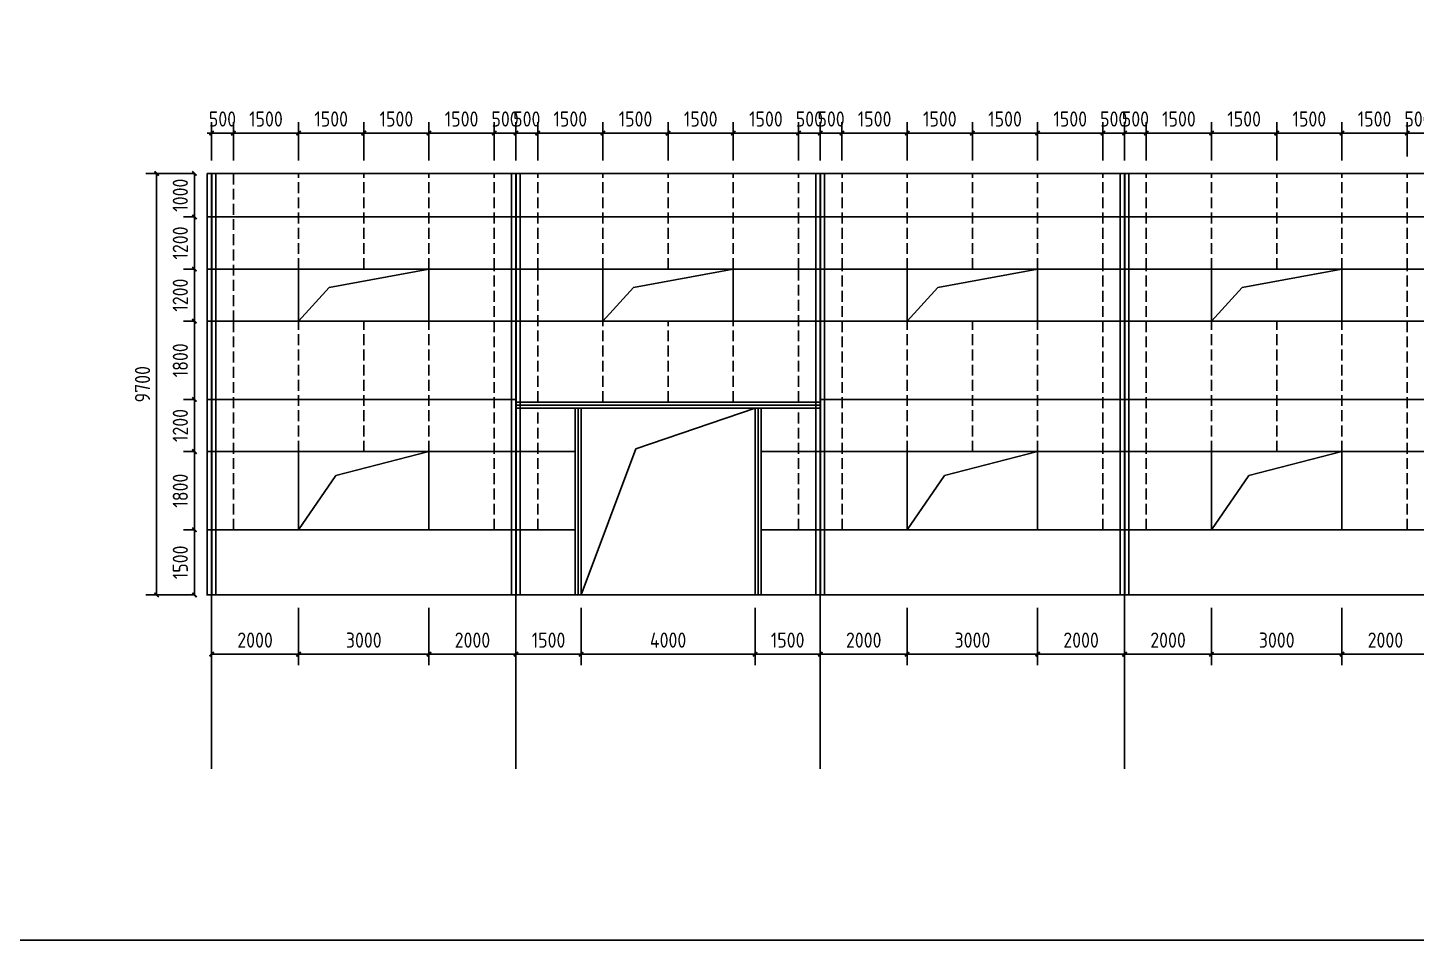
# Model space of a CAD drawing. Extents: x 102162 to 621267, y -39398 to 328893.
# Drawn here: x 298009 to 329947, y 118102 to 139102 of the extents above; entities that cross this region are included whole.
import ezdxf

# ---------------------------------------------------------------- set-up
doc = ezdxf.new("R2010")
doc.units = 0
doc.header["$LTSCALE"] = 1000
doc.header["$MEASUREMENT"] = 0
doc.linetypes.add('DASH', pattern=[0.35, 0.25, -0.1])
doc.layers.add('AXIS', color=3, linetype='Continuous')
doc.layers.add('DOTE', color=1, linetype='Continuous')
doc.styles.get("Standard").update_dxf_attribs({"font": 'gbenor.shx', "bigfont": 'gbcbig.shx'})
doc.dimstyles.get("Standard").update_dxf_attribs({"dimscale": 100, "dimtxt": 3.5, "dimasz": 1, "dimexe": 2.5, "dimexo": 3, "dimgap": 1.5, "dimtad": 1, "dimdec": 0, "dimzin": 0, "dimdsep": 46, "dimtxsty": 'Standard', "dimblk": 'ARCHTICK', "dimcen": 0.09, "dimadec": 0, "dimazin": 0, "dimtfac": 1, "dimtdec": 0, "dimtix": 1, "dimtmove": 2, "dimatfit": 3, "dimfxl": 1, "dimtolj": 1, "dimtzin": 0, "dimarcsym": 0})

# ---------------------------------------------------------------- blocks, each defined once
blk = doc.blocks.new('_ArchTick')
at = {"color": 0, "linetype": 'ByBlock', "const_width": 0.4}
blk.add_lwpolyline([(-0.5, -0.5), (0.5, 0.5)], dxfattribs=at)
blk = doc.blocks.new('*D5787')
at = {"color": 0, "lineweight": -2}
for p, q in [((301838, 127548), (301593, 127548)), ((301843, 126048), (301843, 127548)), ((301818, 126048), (301593, 126048))]:
    blk.add_line(p, q, dxfattribs=at)
at = {"layer": 'Defpoints', "color": 0}
for p in [(301843, 127548), (302138, 127548), (302118, 126048)]:
    blk.add_point(p, dxfattribs=at)
at = {"color": 0, "lineweight": -2, "xscale": 100, "yscale": 100, "zscale": 100}
for p, rotation in [((301843, 127548), 90), ((301843, 126048), 270)]:
    blk.add_blockref('_ArchTick', p, dxfattribs=dict(at, rotation=rotation))
at = {"color": 0, "insert": (301518, 126798), "char_height": 350, "attachment_point": 5, "rotation": 90}
blk.add_mtext('\\A1;1500', dxfattribs=at)
blk = doc.blocks.new('*D5788')
at = {"color": 0, "lineweight": -2}
for p, q in [((301838, 129348), (301593, 129348)), ((301843, 127548), (301843, 129348)), ((301838, 127548), (301593, 127548))]:
    blk.add_line(p, q, dxfattribs=at)
at = {"layer": 'Defpoints', "color": 0}
for p in [(301843, 129348), (302138, 129348), (302138, 127548)]:
    blk.add_point(p, dxfattribs=at)
at = {"color": 0, "lineweight": -2, "xscale": 100, "yscale": 100, "zscale": 100}
for p, rotation in [((301843, 129348), 90), ((301843, 127548), 270)]:
    blk.add_blockref('_ArchTick', p, dxfattribs=dict(at, rotation=rotation))
at = {"color": 0, "insert": (301518, 128448), "char_height": 350, "attachment_point": 5, "rotation": 90}
blk.add_mtext('\\A1;1800', dxfattribs=at)
blk = doc.blocks.new('*D5789')
at = {"color": 0, "lineweight": -2}
for p, q in [((301838, 130548), (301593, 130548)), ((301843, 129348), (301843, 130548)), ((301838, 129348), (301593, 129348))]:
    blk.add_line(p, q, dxfattribs=at)
at = {"layer": 'Defpoints', "color": 0}
for p in [(301843, 130548), (302138, 130548), (302138, 129348)]:
    blk.add_point(p, dxfattribs=at)
at = {"color": 0, "lineweight": -2, "xscale": 100, "yscale": 100, "zscale": 100}
for p, rotation in [((301843, 130548), 90), ((301843, 129348), 270)]:
    blk.add_blockref('_ArchTick', p, dxfattribs=dict(at, rotation=rotation))
at = {"color": 0, "insert": (301518, 129948), "char_height": 350, "attachment_point": 5, "rotation": 90}
blk.add_mtext('\\A1;1200', dxfattribs=at)
blk = doc.blocks.new('*D5790')
at = {"color": 0, "lineweight": -2}
for p, q in [((301838, 132348), (301593, 132348)), ((301843, 130548), (301843, 132348)), ((301838, 130548), (301593, 130548))]:
    blk.add_line(p, q, dxfattribs=at)
at = {"layer": 'Defpoints', "color": 0}
for p in [(301843, 132348), (302138, 132348), (302138, 130548)]:
    blk.add_point(p, dxfattribs=at)
at = {"color": 0, "lineweight": -2, "xscale": 100, "yscale": 100, "zscale": 100}
for p, rotation in [((301843, 132348), 90), ((301843, 130548), 270)]:
    blk.add_blockref('_ArchTick', p, dxfattribs=dict(at, rotation=rotation))
at = {"color": 0, "insert": (301518, 131448), "char_height": 350, "attachment_point": 5, "rotation": 90}
blk.add_mtext('\\A1;1800', dxfattribs=at)
blk = doc.blocks.new('*D5791')
at = {"color": 0, "lineweight": -2}
for p, q in [((301838, 133548), (301593, 133548)), ((301843, 132348), (301843, 133548)), ((301838, 132348), (301593, 132348))]:
    blk.add_line(p, q, dxfattribs=at)
at = {"layer": 'Defpoints', "color": 0}
for p in [(301843, 133548), (302138, 133548), (302138, 132348)]:
    blk.add_point(p, dxfattribs=at)
at = {"color": 0, "lineweight": -2, "xscale": 100, "yscale": 100, "zscale": 100}
for p, rotation in [((301843, 133548), 90), ((301843, 132348), 270)]:
    blk.add_blockref('_ArchTick', p, dxfattribs=dict(at, rotation=rotation))
at = {"color": 0, "insert": (301518, 132948), "char_height": 350, "attachment_point": 5, "rotation": 90}
blk.add_mtext('\\A1;1200', dxfattribs=at)
blk = doc.blocks.new('*D5792')
at = {"color": 0, "lineweight": -2}
for p, q in [((301838, 134748), (301593, 134748)), ((301843, 133548), (301843, 134748)), ((301838, 133548), (301593, 133548))]:
    blk.add_line(p, q, dxfattribs=at)
at = {"layer": 'Defpoints', "color": 0}
for p in [(301843, 134748), (302138, 134748), (302138, 133548)]:
    blk.add_point(p, dxfattribs=at)
at = {"color": 0, "lineweight": -2, "xscale": 100, "yscale": 100, "zscale": 100}
for p, rotation in [((301843, 134748), 90), ((301843, 133548), 270)]:
    blk.add_blockref('_ArchTick', p, dxfattribs=dict(at, rotation=rotation))
at = {"color": 0, "insert": (301518, 134148), "char_height": 350, "attachment_point": 5, "rotation": 90}
blk.add_mtext('\\A1;1200', dxfattribs=at)
blk = doc.blocks.new('*D5793')
at = {"color": 0, "lineweight": -2}
for p, q in [((301838, 135748), (301593, 135748)), ((301843, 134748), (301843, 135748)), ((301838, 134748), (301593, 134748))]:
    blk.add_line(p, q, dxfattribs=at)
at = {"layer": 'Defpoints', "color": 0}
for p in [(301843, 135748), (302138, 135748), (302138, 134748)]:
    blk.add_point(p, dxfattribs=at)
at = {"color": 0, "lineweight": -2, "xscale": 100, "yscale": 100, "zscale": 100}
for p, rotation in [((301843, 135748), 90), ((301843, 134748), 270)]:
    blk.add_blockref('_ArchTick', p, dxfattribs=dict(at, rotation=rotation))
at = {"color": 0, "insert": (301518, 135248), "char_height": 350, "attachment_point": 5, "rotation": 90}
blk.add_mtext('\\A1;1000', dxfattribs=at)
blk = doc.blocks.new('*D5794')
at = {"color": 0, "lineweight": -2}
for p, q in [((301838, 135748), (300724, 135748)), ((300974, 135748), (300974, 126048)), ((301838, 126048), (300724, 126048))]:
    blk.add_line(p, q, dxfattribs=at)
at = {"layer": 'Defpoints', "color": 0}
for p in [(302138, 135748), (300974, 126048), (302138, 126048)]:
    blk.add_point(p, dxfattribs=at)
at = {"color": 0, "lineweight": -2, "xscale": 100, "yscale": 100, "zscale": 100}
for p, rotation in [((300974, 135748), 90), ((300974, 126048), 270)]:
    blk.add_blockref('_ArchTick', p, dxfattribs=dict(at, rotation=rotation))
at = {"color": 0, "insert": (300649, 130898), "char_height": 350, "attachment_point": 5, "rotation": 90}
blk.add_mtext('\\A1;9700', dxfattribs=at)
blk = doc.blocks.new('*D5306')
at = {"color": 0, "lineweight": -2}
for p, q in [((302238, 125748), (302238, 124434)), ((304238, 125748), (304238, 124434)), ((302238, 124684), (304238, 124684))]:
    blk.add_line(p, q, dxfattribs=at)
at = {"layer": 'Defpoints', "color": 0}
for p in [(302238, 126048), (304238, 126048), (304238, 124684)]:
    blk.add_point(p, dxfattribs=at)
at = {"color": 0, "lineweight": -2, "xscale": 100, "yscale": 100, "zscale": 100, "rotation": 180}
blk.add_blockref('_ArchTick', (302238, 124684), dxfattribs=at)
at = {"color": 0, "lineweight": -2, "xscale": 100, "yscale": 100, "zscale": 100}
blk.add_blockref('_ArchTick', (304238, 124684), dxfattribs=at)
at = {"color": 0, "insert": (303238, 125009), "char_height": 350, "attachment_point": 5}
blk.add_mtext('\\A1;2000', dxfattribs=at)
blk = doc.blocks.new('*D5307')
at = {"color": 0, "lineweight": -2}
for p, q in [((304238, 125748), (304238, 124434)), ((307238, 125748), (307238, 124434)), ((304238, 124684), (307238, 124684))]:
    blk.add_line(p, q, dxfattribs=at)
at = {"layer": 'Defpoints', "color": 0}
for p in [(304238, 126048), (307238, 126048), (307238, 124684)]:
    blk.add_point(p, dxfattribs=at)
at = {"color": 0, "lineweight": -2, "xscale": 100, "yscale": 100, "zscale": 100, "rotation": 180}
blk.add_blockref('_ArchTick', (304238, 124684), dxfattribs=at)
at = {"color": 0, "lineweight": -2, "xscale": 100, "yscale": 100, "zscale": 100}
blk.add_blockref('_ArchTick', (307238, 124684), dxfattribs=at)
at = {"color": 0, "insert": (305738, 125009), "char_height": 350, "attachment_point": 5}
blk.add_mtext('\\A1;3000', dxfattribs=at)
blk = doc.blocks.new('*D5308')
at = {"color": 0, "lineweight": -2}
for p, q in [((307238, 125748), (307238, 124434)), ((309238, 125748), (309238, 124434)), ((307238, 124684), (309238, 124684))]:
    blk.add_line(p, q, dxfattribs=at)
at = {"layer": 'Defpoints', "color": 0}
for p in [(307238, 126048), (309238, 126048), (309238, 124684)]:
    blk.add_point(p, dxfattribs=at)
at = {"color": 0, "lineweight": -2, "xscale": 100, "yscale": 100, "zscale": 100, "rotation": 180}
blk.add_blockref('_ArchTick', (307238, 124684), dxfattribs=at)
at = {"color": 0, "lineweight": -2, "xscale": 100, "yscale": 100, "zscale": 100}
blk.add_blockref('_ArchTick', (309238, 124684), dxfattribs=at)
at = {"color": 0, "insert": (308238, 125009), "char_height": 350, "attachment_point": 5}
blk.add_mtext('\\A1;2000', dxfattribs=at)
blk = doc.blocks.new('*D5309')
at = {"color": 0, "lineweight": -2}
for p, q in [((309238, 125748), (309238, 124434)), ((310738, 125748), (310738, 124434)), ((309238, 124684), (310738, 124684))]:
    blk.add_line(p, q, dxfattribs=at)
at = {"layer": 'Defpoints', "color": 0}
for p in [(309238, 126048), (310738, 126048), (310738, 124684)]:
    blk.add_point(p, dxfattribs=at)
at = {"color": 0, "lineweight": -2, "xscale": 100, "yscale": 100, "zscale": 100, "rotation": 180}
blk.add_blockref('_ArchTick', (309238, 124684), dxfattribs=at)
at = {"color": 0, "lineweight": -2, "xscale": 100, "yscale": 100, "zscale": 100}
blk.add_blockref('_ArchTick', (310738, 124684), dxfattribs=at)
at = {"color": 0, "insert": (309988, 125009), "char_height": 350, "attachment_point": 5}
blk.add_mtext('\\A1;1500', dxfattribs=at)
blk = doc.blocks.new('*D5310')
at = {"color": 0, "lineweight": -2}
for p, q in [((310738, 125748), (310738, 124434)), ((314738, 125748), (314738, 124434)), ((310738, 124684), (314738, 124684))]:
    blk.add_line(p, q, dxfattribs=at)
at = {"layer": 'Defpoints', "color": 0}
for p in [(310738, 126048), (314738, 126048), (314738, 124684)]:
    blk.add_point(p, dxfattribs=at)
at = {"color": 0, "lineweight": -2, "xscale": 100, "yscale": 100, "zscale": 100, "rotation": 180}
blk.add_blockref('_ArchTick', (310738, 124684), dxfattribs=at)
at = {"color": 0, "lineweight": -2, "xscale": 100, "yscale": 100, "zscale": 100}
blk.add_blockref('_ArchTick', (314738, 124684), dxfattribs=at)
at = {"color": 0, "insert": (312738, 125009), "char_height": 350, "attachment_point": 5}
blk.add_mtext('\\A1;4000', dxfattribs=at)
blk = doc.blocks.new('*D5311')
at = {"color": 0, "lineweight": -2}
for p, q in [((314738, 125748), (314738, 124434)), ((316238, 125748), (316238, 124434)), ((314738, 124684), (316238, 124684))]:
    blk.add_line(p, q, dxfattribs=at)
at = {"layer": 'Defpoints', "color": 0}
for p in [(314738, 126048), (316238, 126048), (316238, 124684)]:
    blk.add_point(p, dxfattribs=at)
at = {"color": 0, "lineweight": -2, "xscale": 100, "yscale": 100, "zscale": 100, "rotation": 180}
blk.add_blockref('_ArchTick', (314738, 124684), dxfattribs=at)
at = {"color": 0, "lineweight": -2, "xscale": 100, "yscale": 100, "zscale": 100}
blk.add_blockref('_ArchTick', (316238, 124684), dxfattribs=at)
at = {"color": 0, "insert": (315488, 125009), "char_height": 350, "attachment_point": 5}
blk.add_mtext('\\A1;1500', dxfattribs=at)
blk = doc.blocks.new('*D5312')
at = {"color": 0, "lineweight": -2}
for p, q in [((316238, 125748), (316238, 124434)), ((318238, 125748), (318238, 124434)), ((316238, 124684), (318238, 124684))]:
    blk.add_line(p, q, dxfattribs=at)
at = {"layer": 'Defpoints', "color": 0}
for p in [(316238, 126048), (318238, 126048), (318238, 124684)]:
    blk.add_point(p, dxfattribs=at)
at = {"color": 0, "lineweight": -2, "xscale": 100, "yscale": 100, "zscale": 100, "rotation": 180}
blk.add_blockref('_ArchTick', (316238, 124684), dxfattribs=at)
at = {"color": 0, "lineweight": -2, "xscale": 100, "yscale": 100, "zscale": 100}
blk.add_blockref('_ArchTick', (318238, 124684), dxfattribs=at)
at = {"color": 0, "insert": (317238, 125009), "char_height": 350, "attachment_point": 5}
blk.add_mtext('\\A1;2000', dxfattribs=at)
blk = doc.blocks.new('*D5313')
at = {"color": 0, "lineweight": -2}
for p, q in [((318238, 125748), (318238, 124434)), ((321238, 125748), (321238, 124434)), ((318238, 124684), (321238, 124684))]:
    blk.add_line(p, q, dxfattribs=at)
at = {"layer": 'Defpoints', "color": 0}
for p in [(318238, 126048), (321238, 126048), (321238, 124684)]:
    blk.add_point(p, dxfattribs=at)
at = {"color": 0, "lineweight": -2, "xscale": 100, "yscale": 100, "zscale": 100, "rotation": 180}
blk.add_blockref('_ArchTick', (318238, 124684), dxfattribs=at)
at = {"color": 0, "lineweight": -2, "xscale": 100, "yscale": 100, "zscale": 100}
blk.add_blockref('_ArchTick', (321238, 124684), dxfattribs=at)
at = {"color": 0, "insert": (319738, 125009), "char_height": 350, "attachment_point": 5}
blk.add_mtext('\\A1;3000', dxfattribs=at)
blk = doc.blocks.new('*D5314')
at = {"color": 0, "lineweight": -2}
for p, q in [((321238, 125748), (321238, 124434)), ((323238, 125748), (323238, 124434)), ((321238, 124684), (323238, 124684))]:
    blk.add_line(p, q, dxfattribs=at)
at = {"layer": 'Defpoints', "color": 0}
for p in [(321238, 126048), (323238, 126048), (323238, 124684)]:
    blk.add_point(p, dxfattribs=at)
at = {"color": 0, "lineweight": -2, "xscale": 100, "yscale": 100, "zscale": 100, "rotation": 180}
blk.add_blockref('_ArchTick', (321238, 124684), dxfattribs=at)
at = {"color": 0, "lineweight": -2, "xscale": 100, "yscale": 100, "zscale": 100}
blk.add_blockref('_ArchTick', (323238, 124684), dxfattribs=at)
at = {"color": 0, "insert": (322238, 125009), "char_height": 350, "attachment_point": 5}
blk.add_mtext('\\A1;2000', dxfattribs=at)
blk = doc.blocks.new('*D5315')
at = {"color": 0, "lineweight": -2}
for p, q in [((323238, 125748), (323238, 124434)), ((325238, 125748), (325238, 124434)), ((323238, 124684), (325238, 124684))]:
    blk.add_line(p, q, dxfattribs=at)
at = {"layer": 'Defpoints', "color": 0}
for p in [(323238, 126048), (325238, 126048), (325238, 124684)]:
    blk.add_point(p, dxfattribs=at)
at = {"color": 0, "lineweight": -2, "xscale": 100, "yscale": 100, "zscale": 100, "rotation": 180}
blk.add_blockref('_ArchTick', (323238, 124684), dxfattribs=at)
at = {"color": 0, "lineweight": -2, "xscale": 100, "yscale": 100, "zscale": 100}
blk.add_blockref('_ArchTick', (325238, 124684), dxfattribs=at)
at = {"color": 0, "insert": (324238, 125009), "char_height": 350, "attachment_point": 5}
blk.add_mtext('\\A1;2000', dxfattribs=at)
blk = doc.blocks.new('*D5316')
at = {"color": 0, "lineweight": -2}
for p, q in [((325238, 125748), (325238, 124434)), ((328238, 125748), (328238, 124434)), ((325238, 124684), (328238, 124684))]:
    blk.add_line(p, q, dxfattribs=at)
at = {"layer": 'Defpoints', "color": 0}
for p in [(325238, 126048), (328238, 126048), (328238, 124684)]:
    blk.add_point(p, dxfattribs=at)
at = {"color": 0, "lineweight": -2, "xscale": 100, "yscale": 100, "zscale": 100, "rotation": 180}
blk.add_blockref('_ArchTick', (325238, 124684), dxfattribs=at)
at = {"color": 0, "lineweight": -2, "xscale": 100, "yscale": 100, "zscale": 100}
blk.add_blockref('_ArchTick', (328238, 124684), dxfattribs=at)
at = {"color": 0, "insert": (326738, 125009), "char_height": 350, "attachment_point": 5}
blk.add_mtext('\\A1;3000', dxfattribs=at)
blk = doc.blocks.new('*D5317')
at = {"color": 0, "lineweight": -2}
for p, q in [((328238, 125748), (328238, 124434)), ((330238, 125748), (330238, 124434)), ((328238, 124684), (330238, 124684))]:
    blk.add_line(p, q, dxfattribs=at)
at = {"layer": 'Defpoints', "color": 0}
for p in [(328238, 126048), (330238, 126048), (330238, 124684)]:
    blk.add_point(p, dxfattribs=at)
at = {"color": 0, "lineweight": -2, "xscale": 100, "yscale": 100, "zscale": 100, "rotation": 180}
blk.add_blockref('_ArchTick', (328238, 124684), dxfattribs=at)
at = {"color": 0, "lineweight": -2, "xscale": 100, "yscale": 100, "zscale": 100}
blk.add_blockref('_ArchTick', (330238, 124684), dxfattribs=at)
at = {"color": 0, "insert": (329238, 125009), "char_height": 350, "attachment_point": 5}
blk.add_mtext('\\A1;2000', dxfattribs=at)
blk = doc.blocks.new('*D5324')
at = {"color": 0, "lineweight": -2}
for p, q in [((302238, 136048), (302238, 136927)), ((302738, 136048), (302738, 136927)), ((302238, 136677), (302138, 136677)), ((302238, 136677), (302738, 136677)), ((302738, 136677), (302838, 136677))]:
    blk.add_line(p, q, dxfattribs=at)
at = {"layer": 'Defpoints', "color": 0}
for p in [(302738, 136677), (302238, 135748), (302738, 135748)]:
    blk.add_point(p, dxfattribs=at)
at = {"color": 0, "lineweight": -2, "xscale": 100, "yscale": 100, "zscale": 100}
blk.add_blockref('_ArchTick', (302238, 136677), dxfattribs=at)
at = {"color": 0, "lineweight": -2, "xscale": 100, "yscale": 100, "zscale": 100, "rotation": 180}
blk.add_blockref('_ArchTick', (302738, 136677), dxfattribs=at)
at = {"color": 0, "insert": (302488, 137002), "char_height": 350, "attachment_point": 5}
blk.add_mtext('\\A1;500', dxfattribs=at)
blk = doc.blocks.new('*D5325')
at = {"color": 0, "lineweight": -2}
for p, q in [((302738, 136048), (302738, 136927)), ((304238, 136048), (304238, 136927)), ((302738, 136677), (304238, 136677))]:
    blk.add_line(p, q, dxfattribs=at)
at = {"layer": 'Defpoints', "color": 0}
for p in [(304238, 136677), (302738, 135748), (304238, 135748)]:
    blk.add_point(p, dxfattribs=at)
at = {"color": 0, "lineweight": -2, "xscale": 100, "yscale": 100, "zscale": 100, "rotation": 180}
blk.add_blockref('_ArchTick', (302738, 136677), dxfattribs=at)
at = {"color": 0, "lineweight": -2, "xscale": 100, "yscale": 100, "zscale": 100}
blk.add_blockref('_ArchTick', (304238, 136677), dxfattribs=at)
at = {"color": 0, "insert": (303488, 137002), "char_height": 350, "attachment_point": 5}
blk.add_mtext('\\A1;1500', dxfattribs=at)
blk = doc.blocks.new('*D5326')
at = {"color": 0, "lineweight": -2}
for p, q in [((307238, 136048), (307238, 136927)), ((308738, 136048), (308738, 136927)), ((307238, 136677), (308738, 136677))]:
    blk.add_line(p, q, dxfattribs=at)
at = {"layer": 'Defpoints', "color": 0}
for p in [(308738, 136677), (307238, 135748), (308738, 135748)]:
    blk.add_point(p, dxfattribs=at)
at = {"color": 0, "lineweight": -2, "xscale": 100, "yscale": 100, "zscale": 100, "rotation": 180}
blk.add_blockref('_ArchTick', (307238, 136677), dxfattribs=at)
at = {"color": 0, "lineweight": -2, "xscale": 100, "yscale": 100, "zscale": 100}
blk.add_blockref('_ArchTick', (308738, 136677), dxfattribs=at)
at = {"color": 0, "insert": (307988, 137002), "char_height": 350, "attachment_point": 5}
blk.add_mtext('\\A1;1500', dxfattribs=at)
blk = doc.blocks.new('*D5327')
at = {"color": 0, "lineweight": -2}
for p, q in [((308738, 136048), (308738, 136927)), ((309238, 136048), (309238, 136927)), ((308738, 136677), (308638, 136677)), ((308738, 136677), (309238, 136677)), ((309238, 136677), (309338, 136677))]:
    blk.add_line(p, q, dxfattribs=at)
at = {"layer": 'Defpoints', "color": 0}
for p in [(309238, 136677), (308738, 135748), (309238, 135748)]:
    blk.add_point(p, dxfattribs=at)
at = {"color": 0, "lineweight": -2, "xscale": 100, "yscale": 100, "zscale": 100}
blk.add_blockref('_ArchTick', (308738, 136677), dxfattribs=at)
at = {"color": 0, "lineweight": -2, "xscale": 100, "yscale": 100, "zscale": 100, "rotation": 180}
blk.add_blockref('_ArchTick', (309238, 136677), dxfattribs=at)
at = {"color": 0, "insert": (308988, 137002), "char_height": 350, "attachment_point": 5}
blk.add_mtext('\\A1;500', dxfattribs=at)
blk = doc.blocks.new('*D5328')
at = {"color": 0, "lineweight": -2}
for p, q in [((309238, 136048), (309238, 136927)), ((309738, 136048), (309738, 136927)), ((309238, 136677), (309138, 136677)), ((309238, 136677), (309738, 136677)), ((309738, 136677), (309838, 136677))]:
    blk.add_line(p, q, dxfattribs=at)
at = {"layer": 'Defpoints', "color": 0}
for p in [(309738, 136677), (309238, 135748), (309738, 135748)]:
    blk.add_point(p, dxfattribs=at)
at = {"color": 0, "lineweight": -2, "xscale": 100, "yscale": 100, "zscale": 100}
blk.add_blockref('_ArchTick', (309238, 136677), dxfattribs=at)
at = {"color": 0, "lineweight": -2, "xscale": 100, "yscale": 100, "zscale": 100, "rotation": 180}
blk.add_blockref('_ArchTick', (309738, 136677), dxfattribs=at)
at = {"color": 0, "insert": (309488, 137002), "char_height": 350, "attachment_point": 5}
blk.add_mtext('\\A1;500', dxfattribs=at)
blk = doc.blocks.new('*D5329')
at = {"color": 0, "lineweight": -2}
for p, q in [((309738, 136048), (309738, 136927)), ((311238, 136048), (311238, 136927)), ((309738, 136677), (311238, 136677))]:
    blk.add_line(p, q, dxfattribs=at)
at = {"layer": 'Defpoints', "color": 0}
for p in [(311238, 136677), (309738, 135748), (311238, 135748)]:
    blk.add_point(p, dxfattribs=at)
at = {"color": 0, "lineweight": -2, "xscale": 100, "yscale": 100, "zscale": 100, "rotation": 180}
blk.add_blockref('_ArchTick', (309738, 136677), dxfattribs=at)
at = {"color": 0, "lineweight": -2, "xscale": 100, "yscale": 100, "zscale": 100}
blk.add_blockref('_ArchTick', (311238, 136677), dxfattribs=at)
at = {"color": 0, "insert": (310488, 137002), "char_height": 350, "attachment_point": 5}
blk.add_mtext('\\A1;1500', dxfattribs=at)
blk = doc.blocks.new('*D5330')
at = {"color": 0, "lineweight": -2}
for p, q in [((314238, 136048), (314238, 136927)), ((315738, 136048), (315738, 136927)), ((314238, 136677), (315738, 136677))]:
    blk.add_line(p, q, dxfattribs=at)
at = {"layer": 'Defpoints', "color": 0}
for p in [(315738, 136677), (314238, 135748), (315738, 135748)]:
    blk.add_point(p, dxfattribs=at)
at = {"color": 0, "lineweight": -2, "xscale": 100, "yscale": 100, "zscale": 100, "rotation": 180}
blk.add_blockref('_ArchTick', (314238, 136677), dxfattribs=at)
at = {"color": 0, "lineweight": -2, "xscale": 100, "yscale": 100, "zscale": 100}
blk.add_blockref('_ArchTick', (315738, 136677), dxfattribs=at)
at = {"color": 0, "insert": (314988, 137002), "char_height": 350, "attachment_point": 5}
blk.add_mtext('\\A1;1500', dxfattribs=at)
blk = doc.blocks.new('*D5331')
at = {"color": 0, "lineweight": -2}
for p, q in [((315738, 136048), (315738, 136927)), ((316238, 136048), (316238, 136927)), ((315738, 136677), (315638, 136677)), ((315738, 136677), (316238, 136677)), ((316238, 136677), (316338, 136677))]:
    blk.add_line(p, q, dxfattribs=at)
at = {"layer": 'Defpoints', "color": 0}
for p in [(316238, 136677), (315738, 135748), (316238, 135748)]:
    blk.add_point(p, dxfattribs=at)
at = {"color": 0, "lineweight": -2, "xscale": 100, "yscale": 100, "zscale": 100}
blk.add_blockref('_ArchTick', (315738, 136677), dxfattribs=at)
at = {"color": 0, "lineweight": -2, "xscale": 100, "yscale": 100, "zscale": 100, "rotation": 180}
blk.add_blockref('_ArchTick', (316238, 136677), dxfattribs=at)
at = {"color": 0, "insert": (315988, 137002), "char_height": 350, "attachment_point": 5}
blk.add_mtext('\\A1;500', dxfattribs=at)
blk = doc.blocks.new('*D5332')
at = {"color": 0, "lineweight": -2}
for p, q in [((316238, 136048), (316238, 136927)), ((316738, 136048), (316738, 136927)), ((316238, 136677), (316138, 136677)), ((316238, 136677), (316738, 136677)), ((316738, 136677), (316838, 136677))]:
    blk.add_line(p, q, dxfattribs=at)
at = {"layer": 'Defpoints', "color": 0}
for p in [(316738, 136677), (316238, 135748), (316738, 135748)]:
    blk.add_point(p, dxfattribs=at)
at = {"color": 0, "lineweight": -2, "xscale": 100, "yscale": 100, "zscale": 100}
blk.add_blockref('_ArchTick', (316238, 136677), dxfattribs=at)
at = {"color": 0, "lineweight": -2, "xscale": 100, "yscale": 100, "zscale": 100, "rotation": 180}
blk.add_blockref('_ArchTick', (316738, 136677), dxfattribs=at)
at = {"color": 0, "insert": (316488, 137002), "char_height": 350, "attachment_point": 5}
blk.add_mtext('\\A1;500', dxfattribs=at)
blk = doc.blocks.new('*D5333')
at = {"color": 0, "lineweight": -2}
for p, q in [((316738, 136048), (316738, 136927)), ((318238, 136048), (318238, 136927)), ((316738, 136677), (318238, 136677))]:
    blk.add_line(p, q, dxfattribs=at)
at = {"layer": 'Defpoints', "color": 0}
for p in [(318238, 136677), (316738, 135748), (318238, 135748)]:
    blk.add_point(p, dxfattribs=at)
at = {"color": 0, "lineweight": -2, "xscale": 100, "yscale": 100, "zscale": 100, "rotation": 180}
blk.add_blockref('_ArchTick', (316738, 136677), dxfattribs=at)
at = {"color": 0, "lineweight": -2, "xscale": 100, "yscale": 100, "zscale": 100}
blk.add_blockref('_ArchTick', (318238, 136677), dxfattribs=at)
at = {"color": 0, "insert": (317488, 137002), "char_height": 350, "attachment_point": 5}
blk.add_mtext('\\A1;1500', dxfattribs=at)
blk = doc.blocks.new('*D5334')
at = {"color": 0, "lineweight": -2}
for p, q in [((321238, 136048), (321238, 136927)), ((322738, 136048), (322738, 136927)), ((321238, 136677), (322738, 136677))]:
    blk.add_line(p, q, dxfattribs=at)
at = {"layer": 'Defpoints', "color": 0}
for p in [(322738, 136677), (321238, 135748), (322738, 135748)]:
    blk.add_point(p, dxfattribs=at)
at = {"color": 0, "lineweight": -2, "xscale": 100, "yscale": 100, "zscale": 100, "rotation": 180}
blk.add_blockref('_ArchTick', (321238, 136677), dxfattribs=at)
at = {"color": 0, "lineweight": -2, "xscale": 100, "yscale": 100, "zscale": 100}
blk.add_blockref('_ArchTick', (322738, 136677), dxfattribs=at)
at = {"color": 0, "insert": (321988, 137002), "char_height": 350, "attachment_point": 5}
blk.add_mtext('\\A1;1500', dxfattribs=at)
blk = doc.blocks.new('*D5335')
at = {"color": 0, "lineweight": -2}
for p, q in [((322738, 136048), (322738, 136927)), ((323238, 136048), (323238, 136927)), ((322738, 136677), (322638, 136677)), ((322738, 136677), (323238, 136677)), ((323238, 136677), (323338, 136677))]:
    blk.add_line(p, q, dxfattribs=at)
at = {"layer": 'Defpoints', "color": 0}
for p in [(323238, 136677), (322738, 135748), (323238, 135748)]:
    blk.add_point(p, dxfattribs=at)
at = {"color": 0, "lineweight": -2, "xscale": 100, "yscale": 100, "zscale": 100}
blk.add_blockref('_ArchTick', (322738, 136677), dxfattribs=at)
at = {"color": 0, "lineweight": -2, "xscale": 100, "yscale": 100, "zscale": 100, "rotation": 180}
blk.add_blockref('_ArchTick', (323238, 136677), dxfattribs=at)
at = {"color": 0, "insert": (322988, 137002), "char_height": 350, "attachment_point": 5}
blk.add_mtext('\\A1;500', dxfattribs=at)
blk = doc.blocks.new('*D5336')
at = {"color": 0, "lineweight": -2}
for p, q in [((323238, 136048), (323238, 136927)), ((323738, 136048), (323738, 136927)), ((323238, 136677), (323138, 136677)), ((323238, 136677), (323738, 136677)), ((323738, 136677), (323838, 136677))]:
    blk.add_line(p, q, dxfattribs=at)
at = {"layer": 'Defpoints', "color": 0}
for p in [(323738, 136677), (323238, 135748), (323738, 135748)]:
    blk.add_point(p, dxfattribs=at)
at = {"color": 0, "lineweight": -2, "xscale": 100, "yscale": 100, "zscale": 100}
blk.add_blockref('_ArchTick', (323238, 136677), dxfattribs=at)
at = {"color": 0, "lineweight": -2, "xscale": 100, "yscale": 100, "zscale": 100, "rotation": 180}
blk.add_blockref('_ArchTick', (323738, 136677), dxfattribs=at)
at = {"color": 0, "insert": (323488, 137002), "char_height": 350, "attachment_point": 5}
blk.add_mtext('\\A1;500', dxfattribs=at)
blk = doc.blocks.new('*D5337')
at = {"color": 0, "lineweight": -2}
for p, q in [((323738, 136048), (323738, 136927)), ((325238, 136048), (325238, 136927)), ((323738, 136677), (325238, 136677))]:
    blk.add_line(p, q, dxfattribs=at)
at = {"layer": 'Defpoints', "color": 0}
for p in [(325238, 136677), (323738, 135748), (325238, 135748)]:
    blk.add_point(p, dxfattribs=at)
at = {"color": 0, "lineweight": -2, "xscale": 100, "yscale": 100, "zscale": 100, "rotation": 180}
blk.add_blockref('_ArchTick', (323738, 136677), dxfattribs=at)
at = {"color": 0, "lineweight": -2, "xscale": 100, "yscale": 100, "zscale": 100}
blk.add_blockref('_ArchTick', (325238, 136677), dxfattribs=at)
at = {"color": 0, "insert": (324488, 137002), "char_height": 350, "attachment_point": 5}
blk.add_mtext('\\A1;1500', dxfattribs=at)
blk = doc.blocks.new('*D5338')
at = {"color": 0, "lineweight": -2}
for p, q in [((328238, 136048), (328238, 136927)), ((329738, 136137), (329738, 136927)), ((328238, 136677), (329738, 136677))]:
    blk.add_line(p, q, dxfattribs=at)
at = {"layer": 'Defpoints', "color": 0}
for p in [(329738, 136677), (328238, 135748), (329738, 135837)]:
    blk.add_point(p, dxfattribs=at)
at = {"color": 0, "lineweight": -2, "xscale": 100, "yscale": 100, "zscale": 100, "rotation": 180}
blk.add_blockref('_ArchTick', (328238, 136677), dxfattribs=at)
at = {"color": 0, "lineweight": -2, "xscale": 100, "yscale": 100, "zscale": 100}
blk.add_blockref('_ArchTick', (329738, 136677), dxfattribs=at)
at = {"color": 0, "insert": (328988, 137002), "char_height": 350, "attachment_point": 5}
blk.add_mtext('\\A1;1500', dxfattribs=at)
blk = doc.blocks.new('*D5339')
at = {"color": 0, "lineweight": -2}
for p, q in [((329738, 136137), (329738, 136927)), ((330238, 136048), (330238, 136927)), ((329738, 136677), (329638, 136677)), ((329738, 136677), (330238, 136677)), ((330238, 136677), (330338, 136677))]:
    blk.add_line(p, q, dxfattribs=at)
at = {"layer": 'Defpoints', "color": 0}
for p in [(330238, 136677), (329738, 135837), (330238, 135748)]:
    blk.add_point(p, dxfattribs=at)
at = {"color": 0, "lineweight": -2, "xscale": 100, "yscale": 100, "zscale": 100}
blk.add_blockref('_ArchTick', (329738, 136677), dxfattribs=at)
at = {"color": 0, "lineweight": -2, "xscale": 100, "yscale": 100, "zscale": 100, "rotation": 180}
blk.add_blockref('_ArchTick', (330238, 136677), dxfattribs=at)
at = {"color": 0, "insert": (329988, 137002), "char_height": 350, "attachment_point": 5}
blk.add_mtext('\\A1;500', dxfattribs=at)
blk = doc.blocks.new('*D5262')
at = {"color": 0, "lineweight": -2}
for p, q in [((325238, 136048), (325238, 136927)), ((326738, 136048), (326738, 136927)), ((325238, 136677), (326738, 136677))]:
    blk.add_line(p, q, dxfattribs=at)
at = {"layer": 'Defpoints', "color": 0}
for p in [(326738, 136677), (325238, 135748), (326738, 135748)]:
    blk.add_point(p, dxfattribs=at)
at = {"color": 0, "lineweight": -2, "xscale": 100, "yscale": 100, "zscale": 100, "rotation": 180}
blk.add_blockref('_ArchTick', (325238, 136677), dxfattribs=at)
at = {"color": 0, "lineweight": -2, "xscale": 100, "yscale": 100, "zscale": 100}
blk.add_blockref('_ArchTick', (326738, 136677), dxfattribs=at)
at = {"color": 0, "insert": (325988, 137002), "char_height": 350, "attachment_point": 5}
blk.add_mtext('\\A1;1500', dxfattribs=at)
blk = doc.blocks.new('*D5263')
at = {"color": 0, "lineweight": -2}
for p, q in [((326738, 136048), (326738, 136927)), ((328238, 136048), (328238, 136927)), ((326738, 136677), (328238, 136677))]:
    blk.add_line(p, q, dxfattribs=at)
at = {"layer": 'Defpoints', "color": 0}
for p in [(328238, 136677), (326738, 135748), (328238, 135748)]:
    blk.add_point(p, dxfattribs=at)
at = {"color": 0, "lineweight": -2, "xscale": 100, "yscale": 100, "zscale": 100, "rotation": 180}
blk.add_blockref('_ArchTick', (326738, 136677), dxfattribs=at)
at = {"color": 0, "lineweight": -2, "xscale": 100, "yscale": 100, "zscale": 100}
blk.add_blockref('_ArchTick', (328238, 136677), dxfattribs=at)
at = {"color": 0, "insert": (327488, 137002), "char_height": 350, "attachment_point": 5}
blk.add_mtext('\\A1;1500', dxfattribs=at)
blk = doc.blocks.new('*D5264')
at = {"color": 0, "lineweight": -2}
for p, q in [((318238, 136048), (318238, 136927)), ((319738, 136048), (319738, 136927)), ((318238, 136677), (319738, 136677))]:
    blk.add_line(p, q, dxfattribs=at)
at = {"layer": 'Defpoints', "color": 0}
for p in [(319738, 136677), (318238, 135748), (319738, 135748)]:
    blk.add_point(p, dxfattribs=at)
at = {"color": 0, "lineweight": -2, "xscale": 100, "yscale": 100, "zscale": 100, "rotation": 180}
blk.add_blockref('_ArchTick', (318238, 136677), dxfattribs=at)
at = {"color": 0, "lineweight": -2, "xscale": 100, "yscale": 100, "zscale": 100}
blk.add_blockref('_ArchTick', (319738, 136677), dxfattribs=at)
at = {"color": 0, "insert": (318988, 137002), "char_height": 350, "attachment_point": 5}
blk.add_mtext('\\A1;1500', dxfattribs=at)
blk = doc.blocks.new('*D5265')
at = {"color": 0, "lineweight": -2}
for p, q in [((319738, 136048), (319738, 136927)), ((321238, 136048), (321238, 136927)), ((319738, 136677), (321238, 136677))]:
    blk.add_line(p, q, dxfattribs=at)
at = {"layer": 'Defpoints', "color": 0}
for p in [(321238, 136677), (319738, 135748), (321238, 135748)]:
    blk.add_point(p, dxfattribs=at)
at = {"color": 0, "lineweight": -2, "xscale": 100, "yscale": 100, "zscale": 100, "rotation": 180}
blk.add_blockref('_ArchTick', (319738, 136677), dxfattribs=at)
at = {"color": 0, "lineweight": -2, "xscale": 100, "yscale": 100, "zscale": 100}
blk.add_blockref('_ArchTick', (321238, 136677), dxfattribs=at)
at = {"color": 0, "insert": (320488, 137002), "char_height": 350, "attachment_point": 5}
blk.add_mtext('\\A1;1500', dxfattribs=at)
blk = doc.blocks.new('*D5266')
at = {"color": 0, "lineweight": -2}
for p, q in [((311238, 136048), (311238, 136927)), ((312738, 136048), (312738, 136927)), ((311238, 136677), (312738, 136677))]:
    blk.add_line(p, q, dxfattribs=at)
at = {"layer": 'Defpoints', "color": 0}
for p in [(312738, 136677), (311238, 135748), (312738, 135748)]:
    blk.add_point(p, dxfattribs=at)
at = {"color": 0, "lineweight": -2, "xscale": 100, "yscale": 100, "zscale": 100, "rotation": 180}
blk.add_blockref('_ArchTick', (311238, 136677), dxfattribs=at)
at = {"color": 0, "lineweight": -2, "xscale": 100, "yscale": 100, "zscale": 100}
blk.add_blockref('_ArchTick', (312738, 136677), dxfattribs=at)
at = {"color": 0, "insert": (311988, 137002), "char_height": 350, "attachment_point": 5}
blk.add_mtext('\\A1;1500', dxfattribs=at)
blk = doc.blocks.new('*D5267')
at = {"color": 0, "lineweight": -2}
for p, q in [((312738, 136048), (312738, 136927)), ((314238, 136048), (314238, 136927)), ((312738, 136677), (314238, 136677))]:
    blk.add_line(p, q, dxfattribs=at)
at = {"layer": 'Defpoints', "color": 0}
for p in [(314238, 136677), (312738, 135748), (314238, 135748)]:
    blk.add_point(p, dxfattribs=at)
at = {"color": 0, "lineweight": -2, "xscale": 100, "yscale": 100, "zscale": 100, "rotation": 180}
blk.add_blockref('_ArchTick', (312738, 136677), dxfattribs=at)
at = {"color": 0, "lineweight": -2, "xscale": 100, "yscale": 100, "zscale": 100}
blk.add_blockref('_ArchTick', (314238, 136677), dxfattribs=at)
at = {"color": 0, "insert": (313488, 137002), "char_height": 350, "attachment_point": 5}
blk.add_mtext('\\A1;1500', dxfattribs=at)
blk = doc.blocks.new('*D5268')
at = {"color": 0, "lineweight": -2}
for p, q in [((304238, 136048), (304238, 136927)), ((305738, 136048), (305738, 136927)), ((304238, 136677), (305738, 136677))]:
    blk.add_line(p, q, dxfattribs=at)
at = {"layer": 'Defpoints', "color": 0}
for p in [(305738, 136677), (304238, 135748), (305738, 135748)]:
    blk.add_point(p, dxfattribs=at)
at = {"color": 0, "lineweight": -2, "xscale": 100, "yscale": 100, "zscale": 100, "rotation": 180}
blk.add_blockref('_ArchTick', (304238, 136677), dxfattribs=at)
at = {"color": 0, "lineweight": -2, "xscale": 100, "yscale": 100, "zscale": 100}
blk.add_blockref('_ArchTick', (305738, 136677), dxfattribs=at)
at = {"color": 0, "insert": (304988, 137002), "char_height": 350, "attachment_point": 5}
blk.add_mtext('\\A1;1500', dxfattribs=at)
blk = doc.blocks.new('*D5269')
at = {"color": 0, "lineweight": -2}
for p, q in [((305738, 136048), (305738, 136927)), ((307238, 136048), (307238, 136927)), ((305738, 136677), (307238, 136677))]:
    blk.add_line(p, q, dxfattribs=at)
at = {"layer": 'Defpoints', "color": 0}
for p in [(307238, 136677), (305738, 135748), (307238, 135748)]:
    blk.add_point(p, dxfattribs=at)
at = {"color": 0, "lineweight": -2, "xscale": 100, "yscale": 100, "zscale": 100, "rotation": 180}
blk.add_blockref('_ArchTick', (305738, 136677), dxfattribs=at)
at = {"color": 0, "lineweight": -2, "xscale": 100, "yscale": 100, "zscale": 100}
blk.add_blockref('_ArchTick', (307238, 136677), dxfattribs=at)
at = {"color": 0, "insert": (306488, 137002), "char_height": 350, "attachment_point": 5}
blk.add_mtext('\\A1;1500', dxfattribs=at)

msp = doc.modelspace()

# ---------------------------------------------------------------- linework, layer by layer
for p, q in [((302138.3, 135747.6), (344338.3, 135747.6)), ((302138.3, 134747.6), (344338.3, 134747.6)), ((302138.3, 133547.6), (344338.3, 133547.6)), ((304238.3, 133547.6), (304238.3, 132347.6)), ((304942.6, 133126.1), (307238.3, 133547.6)), ((307238.3, 133547.6), (307238.3, 132347.6)), ((311238.3, 133547.6), (311238.3, 132347.6)), ((311942.6, 133126.1), (314238.3, 133547.6)), ((314238.3, 133547.6), (314238.3, 132347.6)), ((318238.3, 133547.6), (318238.3, 132347.6)), ((318942.6, 133126.1), (321238.3, 133547.6)), ((321238.3, 133547.6), (321238.3, 132347.6)), ((325238.3, 133547.6), (325238.3, 132347.6)), ((325942.6, 133126.1), (328238.3, 133547.6)), ((328238.3, 133547.6), (328238.3, 132347.6)), ((304238.3, 132347.6), (304942.6, 133126.1)), ((311238.3, 132347.6), (311942.6, 133126.1)), ((318238.3, 132347.6), (318942.6, 133126.1)), ((325238.3, 132347.6), (325942.6, 133126.1)), ((302138.3, 132347.6), (344338.3, 132347.6)), ((302138.3, 130547.6), (309241.3, 130547.6)), ((309235.3, 130487.6), (316241.3, 130487.6)), ((309235.3, 130417.6), (316241.3, 130417.6)), ((309235.3, 130347.6), (316241.3, 130347.6)), ((310598.3, 130347.6), (310598.3, 126047.6)), ((310668.3, 130347.6), (310668.3, 126047.6)), ((310738.3, 130347.6), (310738.3, 126047.6)), ((311997.5, 129413.9), (314738.3, 130347.6)), ((314738.3, 130347.6), (314738.3, 126047.6)), ((314808.3, 130347.6), (314808.3, 126047.6)), ((314878.3, 130347.6), (314878.3, 126047.6)), ((316235.3, 130547.6), (330241.3, 130547.6)), ((302138.3, 129347.6), (310598.3, 129347.6)), ((304238.3, 129347.6), (304238.3, 127547.6)), ((305098.7, 128800.2), (307238.3, 129347.6)), ((307238.3, 129347.6), (307238.3, 127547.6)), ((310738.3, 126047.6), (311997.5, 129413.9)), ((314878.3, 129347.6), (331598.3, 129347.6)), ((318238.3, 129347.6), (318238.3, 127547.6)), ((319098.7, 128800.2), (321238.3, 129347.6)), ((321238.3, 129347.6), (321238.3, 127547.6)), ((325238.3, 129347.6), (325238.3, 127547.6)), ((326098.7, 128800.2), (328238.3, 129347.6)), ((328238.3, 129347.6), (328238.3, 127547.6)), ((304238.3, 127547.6), (305098.7, 128800.2)), ((318238.3, 127547.6), (319098.7, 128800.2)), ((325238.3, 127547.6), (326098.7, 128800.2)), ((302138.3, 127547.6), (310598.3, 127547.6)), ((314878.3, 127547.6), (331598.3, 127547.6)), ((302118.3, 126047.6), (344358.3, 126047.6))]:
    msp.add_line(p, q)
at = {"color": 6}
for p, q in [((304238.3, 132347.6), (304238.3, 133547.6)), ((307238.3, 133547.6), (307238.3, 132347.6)), ((311238.3, 132347.6), (311238.3, 133547.6)), ((314238.3, 133547.6), (314238.3, 132347.6)), ((318238.3, 132347.6), (318238.3, 133547.6)), ((321238.3, 133547.6), (321238.3, 132347.6)), ((325238.3, 132347.6), (325238.3, 133547.6)), ((328238.3, 133547.6), (328238.3, 132347.6)), ((304238.3, 129347.6), (304238.3, 127547.6)), ((307238.3, 129347.6), (307238.3, 127547.6)), ((318238.3, 129347.6), (318238.3, 127547.6)), ((321238.3, 129347.6), (321238.3, 127547.6)), ((325238.3, 129347.6), (325238.3, 127547.6)), ((328238.3, 129347.6), (328238.3, 127547.6))]:
    msp.add_line(p, q, dxfattribs=at)
msp.add_lwpolyline([(295211.7, 160101.7), (354611.7, 160101.7), (354611.7, 118101.7), (295211.7, 118101.7)], close=True)
at = {"layer": 'AXIS'}
for p, q in [((302238.3, 126047.6), (302238.3, 122047.6)), ((309238.3, 126047.6), (309238.3, 122047.6)), ((316238.3, 126047.6), (316238.3, 122047.6)), ((323238.3, 126047.6), (323238.3, 122047.6))]:
    msp.add_line(p, q, dxfattribs=at)
at = {"layer": 'DOTE', "color": 0}
for p, q in [((302138.3, 126047.6), (302138.3, 135747.6)), ((302235.3, 126047.6), (302235.3, 135747.6)), ((302241.3, 126047.6), (302241.3, 135747.6)), ((302338.3, 126047.6), (302338.3, 135747.6)), ((309138.3, 126047.6), (309138.3, 135747.6)), ((309235.3, 126047.6), (309235.3, 135747.6)), ((309241.3, 126047.6), (309241.3, 135747.6)), ((309338.3, 126047.6), (309338.3, 135747.6)), ((316138.3, 126047.6), (316138.3, 135747.6)), ((316235.3, 126047.6), (316235.3, 135747.6)), ((316241.3, 126047.6), (316241.3, 135747.6)), ((316338.3, 126047.6), (316338.3, 135747.6)), ((323138.3, 126047.6), (323138.3, 135747.6)), ((323235.3, 126047.6), (323235.3, 135747.6)), ((323241.3, 126047.6), (323241.3, 135747.6)), ((323338.3, 126047.6), (323338.3, 135747.6))]:
    msp.add_line(p, q, dxfattribs=at)
at = {"layer": 'DOTE'}
for p, q in [((302238.3, 125997.6), (302238.3, 135747.6)), ((309238.3, 125997.6), (309238.3, 135747.6)), ((309238.3, 125997.6), (309238.3, 135747.6)), ((316238.3, 125997.6), (316238.3, 135747.6)), ((316238.3, 125997.6), (316238.3, 135747.6)), ((323238.3, 125997.6), (323238.3, 135747.6)), ((323238.3, 125997.6), (323238.3, 135747.6))]:
    msp.add_line(p, q, dxfattribs=at)
at = {"layer": 'DOTE', "color": 4, "linetype": 'DASH'}
for p, q in [((302738.3, 132347.6), (302738.3, 135747.6)), ((304238.3, 133547.6), (304238.3, 135747.6)), ((305738.3, 133547.6), (305738.3, 135747.6)), ((307238.3, 133547.6), (307238.3, 135747.6)), ((308738.3, 133547.6), (308738.3, 135747.6)), ((309738.3, 133547.6), (309738.3, 135747.6)), ((311238.3, 133547.6), (311238.3, 135747.6)), ((312738.3, 133547.6), (312738.3, 135747.6)), ((314238.3, 133547.6), (314238.3, 135747.6)), ((315738.3, 133547.6), (315738.3, 135747.6)), ((316738.3, 133547.6), (316738.3, 135747.6)), ((318238.3, 133547.6), (318238.3, 135747.6)), ((319738.3, 133547.6), (319738.3, 135747.6)), ((321238.3, 133547.6), (321238.3, 135747.6)), ((322738.3, 133547.6), (322738.3, 135747.6)), ((323738.3, 133547.6), (323738.3, 135747.6)), ((325238.3, 133547.6), (325238.3, 135747.6)), ((326738.3, 133547.6), (326738.3, 135747.6)), ((328238.3, 133547.6), (328238.3, 135747.6)), ((329738.3, 133547.6), (329738.3, 135747.6)), ((308738.3, 127547.6), (308738.3, 133547.6)), ((309738.3, 130487.6), (309738.3, 133547.6)), ((315738.3, 130487.6), (315738.3, 133547.6)), ((316738.3, 127547.6), (316738.3, 133547.6)), ((322738.3, 127547.6), (322738.3, 133547.6)), ((323738.3, 127547.6), (323738.3, 133547.6)), ((329738.3, 127547.6), (329738.3, 133547.6)), ((302738.3, 127547.6), (302738.3, 132347.6)), ((304238.3, 129347.6), (304238.3, 132347.6)), ((305738.3, 129347.6), (305738.3, 132347.6)), ((307238.3, 129347.6), (307238.3, 132347.6)), ((311238.3, 130487.6), (311238.3, 132347.6)), ((312738.3, 130487.6), (312738.3, 132347.6)), ((314238.3, 130487.6), (314238.3, 132347.6)), ((318238.3, 129347.6), (318238.3, 132347.6)), ((319738.3, 129347.6), (319738.3, 132347.6)), ((321238.3, 129347.6), (321238.3, 132347.6)), ((325238.3, 129347.6), (325238.3, 132347.6)), ((326738.3, 129347.6), (326738.3, 132347.6)), ((328238.3, 129347.6), (328238.3, 132347.6)), ((309738.3, 127547.6), (309738.3, 130347.6)), ((315738.3, 127547.6), (315738.3, 130347.6))]:
    msp.add_line(p, q, dxfattribs=at)

# ---------------------------------------------------------------- dimensions: what is measured, and where the dimension line sits
for base, p1, p2, picture, middle in [((302738.3, 136677.5), (302238.3, 135747.6), (302738.3, 135747.6), '*D5324', (302488.3, 137002.5)), ((304238.3, 136677.5), (302738.3, 135747.6), (304238.3, 135747.6), '*D5325', (303488.3, 137002.5)), ((305738.3, 136677.5), (304238.3, 135747.6), (305738.3, 135747.6), '*D5268', (304988.3, 137002.5)), ((307238.3, 136677.5), (305738.3, 135747.6), (307238.3, 135747.6), '*D5269', (306488.3, 137002.5)), ((308738.3, 136677.5), (307238.3, 135747.6), (308738.3, 135747.6), '*D5326', (307988.3, 137002.5)), ((309238.3, 136677.5), (308738.3, 135747.6), (309238.3, 135747.6), '*D5327', (308988.3, 137002.5)), ((309738.3, 136677.5), (309238.3, 135747.6), (309738.3, 135747.6), '*D5328', (309488.3, 137002.5)), ((311238.3, 136677.5), (309738.3, 135747.6), (311238.3, 135747.6), '*D5329', (310488.3, 137002.5)), ((312738.3, 136677.5), (311238.3, 135747.6), (312738.3, 135747.6), '*D5266', (311988.3, 137002.5)), ((314238.3, 136677.5), (312738.3, 135747.6), (314238.3, 135747.6), '*D5267', (313488.3, 137002.5)), ((315738.3, 136677.5), (314238.3, 135747.6), (315738.3, 135747.6), '*D5330', (314988.3, 137002.5)), ((316238.3, 136677.5), (315738.3, 135747.6), (316238.3, 135747.6), '*D5331', (315988.3, 137002.5)), ((316738.3, 136677.5), (316238.3, 135747.6), (316738.3, 135747.6), '*D5332', (316488.3, 137002.5)), ((318238.3, 136677.5), (316738.3, 135747.6), (318238.3, 135747.6), '*D5333', (317488.3, 137002.5)), ((319738.3, 136677.5), (318238.3, 135747.6), (319738.3, 135747.6), '*D5264', (318988.3, 137002.5)), ((321238.3, 136677.5), (319738.3, 135747.6), (321238.3, 135747.6), '*D5265', (320488.3, 137002.5)), ((322738.3, 136677.5), (321238.3, 135747.6), (322738.3, 135747.6), '*D5334', (321988.3, 137002.5)), ((323238.3, 136677.5), (322738.3, 135747.6), (323238.3, 135747.6), '*D5335', (322988.3, 137002.5)), ((323738.3, 136677.5), (323238.3, 135747.6), (323738.3, 135747.6), '*D5336', (323488.3, 137002.5)), ((325238.3, 136677.5), (323738.3, 135747.6), (325238.3, 135747.6), '*D5337', (324488.3, 137002.5)), ((326738.3, 136677.5), (325238.3, 135747.6), (326738.3, 135747.6), '*D5262', (325988.3, 137002.5)), ((328238.3, 136677.5), (326738.3, 135747.6), (328238.3, 135747.6), '*D5263', (327488.3, 137002.5)), ((329738.3, 136677.5), (328238.3, 135747.6), (329738.3, 135837.1), '*D5338', (328988.3, 137002.5)), ((330238.3, 136677.5), (329738.3, 135837.1), (330238.3, 135747.6), '*D5339', (329988.3, 137002.5)), ((304238.3, 124683.6), (302238.3, 126047.6), (304238.3, 126047.6), '*D5306', (303238.3, 125008.6)), ((307238.3, 124683.6), (304238.3, 126047.6), (307238.3, 126047.6), '*D5307', (305738.3, 125008.6)), ((309238.3, 124683.6), (307238.3, 126047.6), (309238.3, 126047.6), '*D5308', (308238.3, 125008.6)), ((310738.3, 124683.6), (309238.3, 126047.6), (310738.3, 126047.6), '*D5309', (309988.3, 125008.6)), ((314738.3, 124683.6), (310738.3, 126047.6), (314738.3, 126047.6), '*D5310', (312738.3, 125008.6)), ((316238.3, 124683.6), (314738.3, 126047.6), (316238.3, 126047.6), '*D5311', (315488.3, 125008.6)), ((318238.3, 124683.6), (316238.3, 126047.6), (318238.3, 126047.6), '*D5312', (317238.3, 125008.6)), ((321238.3, 124683.6), (318238.3, 126047.6), (321238.3, 126047.6), '*D5313', (319738.3, 125008.6)), ((323238.3, 124683.6), (321238.3, 126047.6), (323238.3, 126047.6), '*D5314', (322238.3, 125008.6)), ((325238.3, 124683.6), (323238.3, 126047.6), (325238.3, 126047.6), '*D5315', (324238.3, 125008.6)), ((328238.3, 124683.6), (325238.3, 126047.6), (328238.3, 126047.6), '*D5316', (326738.3, 125008.6)), ((330238.3, 124683.6), (328238.3, 126047.6), (330238.3, 126047.6), '*D5317', (329238.3, 125008.6))]:
    dim = msp.add_linear_dim(base=base, p1=p1, p2=p2, dimstyle='Standard')
    dim.commit()
    dim.dimension.update_dxf_attribs({"geometry": picture, "text_midpoint": middle})
dim = msp.add_aligned_dim(p1=(302138.3, 135747.6), p2=(302138.3, 126047.6), distance=-1164.1, dimstyle='Standard')
dim.commit()
dim.dimension.update_dxf_attribs({"geometry": '*D5794', "text_midpoint": (300649.1, 130897.6)})
for base, p1, p2, picture, middle in [((301843.4, 135747.6), (302138.3, 134747.6), (302138.3, 135747.6), '*D5793', (301518.4, 135247.6)), ((301843.4, 134747.6), (302138.3, 133547.6), (302138.3, 134747.6), '*D5792', (301518.4, 134147.6)), ((301843.4, 133547.6), (302138.3, 132347.6), (302138.3, 133547.6), '*D5791', (301518.4, 132947.6)), ((301843.4, 132347.6), (302138.3, 130547.6), (302138.3, 132347.6), '*D5790', (301518.4, 131447.6)), ((301843.4, 130547.6), (302138.3, 129347.6), (302138.3, 130547.6), '*D5789', (301518.4, 129947.6)), ((301843.4, 129347.6), (302138.3, 127547.6), (302138.3, 129347.6), '*D5788', (301518.4, 128447.6)), ((301843.4, 127547.6), (302118.3, 126047.6), (302138.3, 127547.6), '*D5787', (301518.4, 126797.6))]:
    dim = msp.add_linear_dim(base=base, p1=p1, p2=p2, angle=90, dimstyle='Standard')
    dim.commit()
    dim.dimension.update_dxf_attribs({"geometry": picture, "text_midpoint": middle})

doc.saveas('drawing.dxf')
